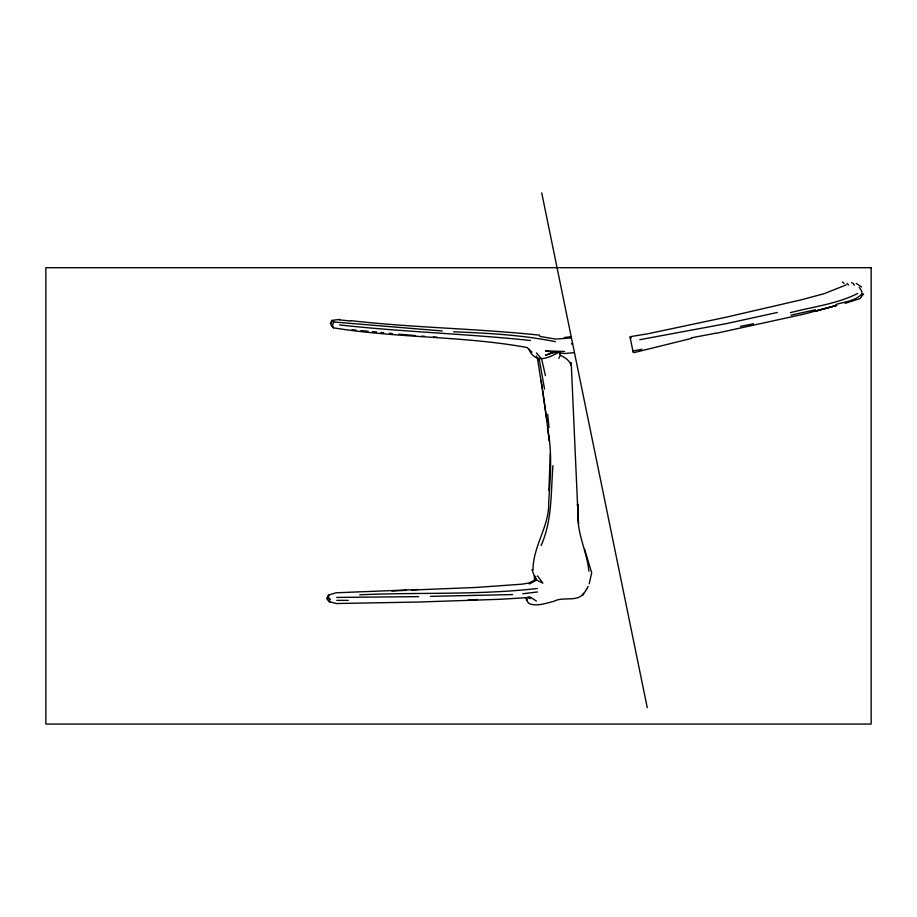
<?xml version="1.0" encoding="UTF-8"?>
<svg xmlns="http://www.w3.org/2000/svg" width="917" height="917" viewBox="0 0 917 917"><rect width="100%" height="100%" fill="white"/><g stroke="black" fill="none" stroke-linecap="round" stroke-linejoin="round"><path stroke-width="1.38" d="M583.51 593.31C578.065 602.48 562.373 596.199 553.925 601.346C545.856 603.122 537.007 606.871 528.857 603.466L526.518 600.303L526.518 597.643M418.163 589.528L336.08 592.783L328.24 595.133L327.105 598.801L328.767 601.529L336.333 603.535L418.484 602.033L501.049 599.248L530.702 597.403L536.388 601.013M331.369 323.311L331.862 320.4L339.691 319.414M552.928 465.687C550.796 492.452 552.366 520.455 541.11 545.5M548.87 490.435L550.303 453.56M577.87 511.755L571.211 362.536M533.064 570.087C532.846 546.154 549.501 526.381 548.698 502.149C550.292 477.379 552.596 452.448 547.415 427.895M586.869 588.943L588.141 586.376M558.831 358.364L560.321 355.36L560.287 352.609M582.536 595.58L586.582 589.253M329.421 594.743L328.332 596.417L328.584 597.815L330.395 599.489L328.779 600.727M527.183 347.543C463.372 335.817 397.439 338.316 333.387 327.805L331.839 326.292L332.63 325.214M442.177 330.968L333.857 321.993L332.332 325.363L333.387 327.805M863.115 294.197L860.169 298.529L845.13 303.344M331.862 320.4L330.361 323.495L331.839 326.292M859.206 287.227L861.739 291.17L861.969 293.898C855.263 301.017 844.729 301.785 835.834 304.513M327.105 598.801L328.584 597.815M857.739 293.451C836.831 304.054 812.921 306.725 790.443 312.651M529.304 583.98L536.64 580.117L542.875 583.155L537.511 575.876M846.311 284.843L824.291 293.646L801.745 299.71L726.447 317.133L647.62 333.822L631.228 336.505M535.024 576.804L536.64 580.117L534.496 580.278L528.788 583.063L521.933 584.186L476.84 587.407L411.469 590.055M571.497 343.852L572.563 343.348L571.646 343.646M826.893 308.066L816.038 311.012L836.464 305.441L804.129 314.084L715.799 333.387M827.375 307.917L836.843 305.372M634.163 352.575L691.613 338.362M777.375 312.456L726.665 323.563L639.825 339.703M815.454 309.774L791.027 315.15M715.684 333.192L691.452 337.834M740.409 326.383L753.487 323.793M641.9 349.308L632.902 350.993M537.5 591.969L522.736 593.746M537.362 588.485C478.468 595.248 418.966 592.13 359.819 594.801M564.31 337.536L571.199 336.665M571.451 337.937L555.633 339.095L539.723 336.401M630.231 337.937L631.354 337.811M574.478 352.655L564.23 353.549L558.373 352.495C547.69 358.329 535.184 363.98 528.777 349.102M406.242 590.33L391.868 591.018M468.174 600.005L477.333 599.546M512.592 594.571L430.417 596.348M556.951 352.529L552.687 352.632L545.397 355.28L553.902 352.392L545.432 350.89L564.597 351.486M418.702 596.635L336.711 597.414M336.757 600.36L348.231 600.383M453.606 331.782C487.718 333.192 521.922 334.888 555.438 341.697M535.849 576.426L534.439 576.346L531.963 569.503M433.351 336.952L437.18 337.215M398.952 334.143L415.493 335.565M421.866 336.103L424.422 336.298M350.718 320.641C413.544 327.805 476.886 328.515 539.7 335.175M360.966 330.624L368.095 331.243M372.382 331.61L376.646 332.011M380.91 332.413L383.753 332.676M339.244 319.873L350.466 320.984M339.588 324.927C403.056 332.023 467.017 333.765 530.473 340.505M352.059 329.719L355.876 330.109M389.438 333.272L392.281 333.57M527.997 597.013L530.702 597.403M861.969 293.898L863.585 294.472M328.297 598.113L327.025 597.15M851.515 282.688L853.223 283.422L854.38 285.221M559.416 352.678L560.298 355.211C564.734 357.447 569.56 360.117 571.027 365.264M332.046 321.099L333.857 321.993M856.249 283.41L861.613 286.952M528.318 597.575L530.141 598.698M842.448 281.978L844.064 283.456M527.722 348.196L531.952 352.151M847.044 283.376L848.626 284.969M328.515 600.131L330.063 601.976M536.468 352.93L541.683 359.12L545.42 375.569M525.773 597.655L527.229 599.901M536.262 355.934L538.978 360.541M536.64 580.117L534.439 576.346L534.496 580.278M584.565 549.145L591.683 572.724L589.218 583.797M537.454 358.318C541.729 385.782 546.223 413.269 549.18 440.939M629.968 336.665L633.246 352.655M541.729 192.937L647.253 707.672M544.56 389.083L539.173 358.948M542.646 389.817L546.979 421.339M541.133 380.475L542.428 388.487M588.886 571.165C587.075 552.263 577.572 534.943 577.939 515.629M547.724 414.404L549.019 427.517M578.398 515.984L577.538 503.88L578.249 516.5M578.249 518.174L578.604 523.733M577.618 504.327L578.421 517.165M871.15 267.695L45.85 267.695L45.85 724.063L871.15 724.063L871.15 267.695"/></g></svg>
